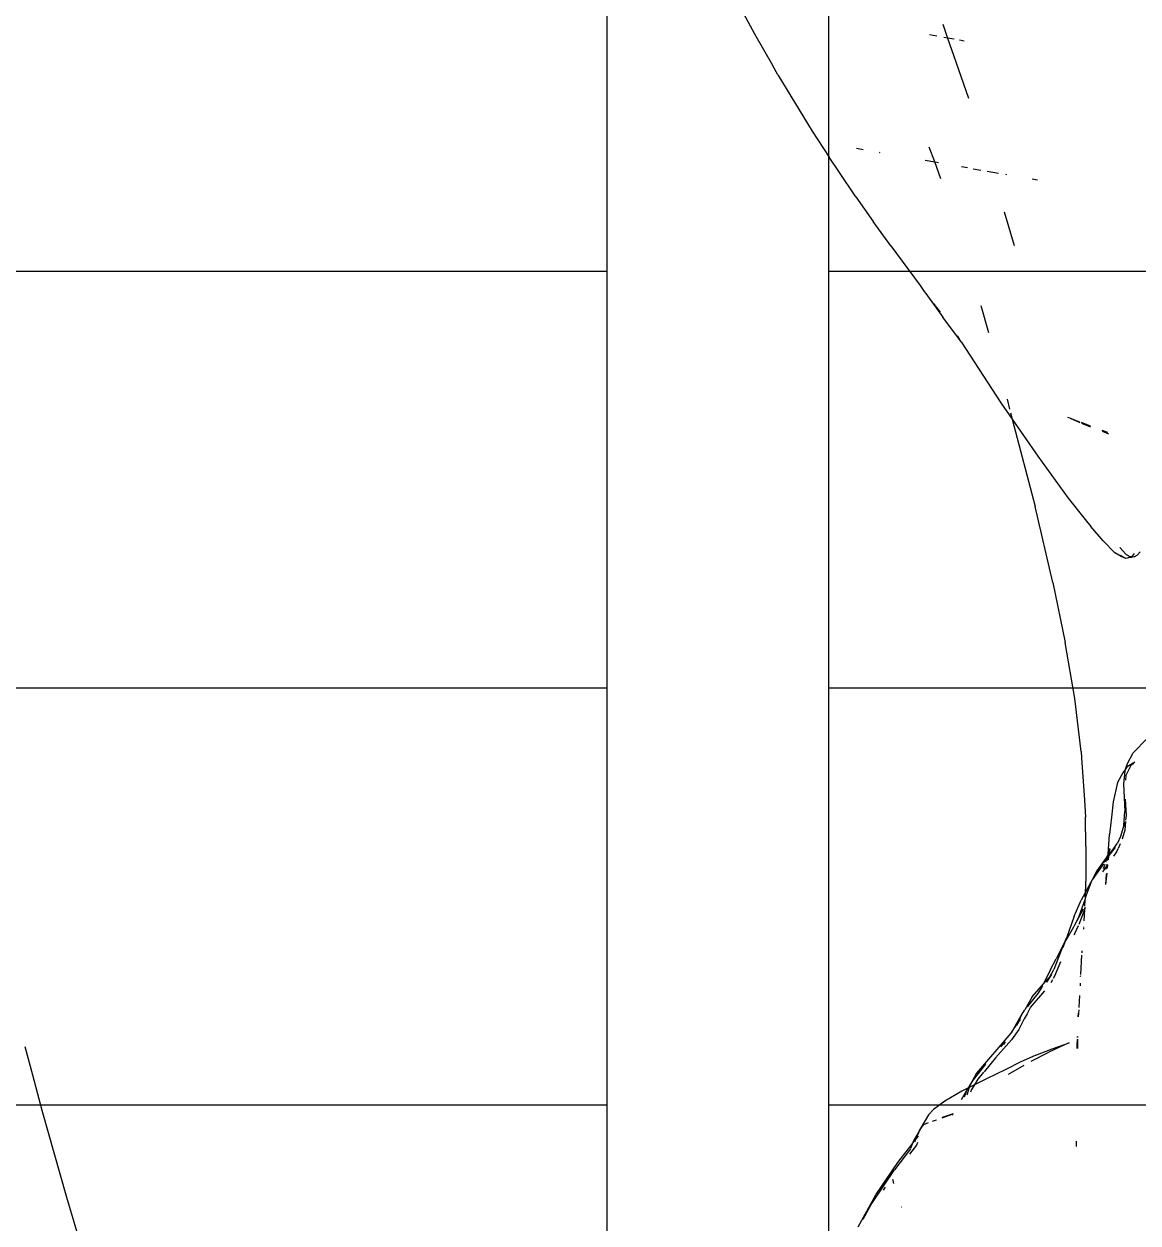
# Model space of a CAD drawing. Header units: millimetres. Extents: x -12551121 to 353735, y 112272 to 285506.
# Drawn here: x 99886.2 to 100136.7, y 178004.7 to 178274.4 of the extents above; entities that cross this region are included whole.
import ezdxf

# ---------------------------------------------------------------- set-up
doc = ezdxf.new("R2010")
doc.units = ezdxf.units.MM
doc.header["$MEASUREMENT"] = 0
doc.layers.add('+AT9-HATCH', color=8, linetype='Continuous')
doc.layers.add('+AT9_Hardscape', color=1, linetype='Continuous')

# ---------------------------------------------------------------- blocks, each defined once
blk = doc.blocks.new('cabana')
at = {"layer": '+AT9_Hardscape', "color": 1}
for p, q in [((77.26, 820.16), (70.72, 819.82)), ((42.22, 818), (15.18, 815.68)), ((62.52, 819.36), (42.22, 818)), ((70.72, 819.82), (62.52, 819.36)), ((-0.95, 645.13), (5.3, 639.7)), ((0.52, 643.66), (3.4, 641.18)), ((3.4, 641.18), (9.89, 634.49)), ((5.3, 639.7), (11.38, 633.38)), ((6.55, 637.28), (6, 637.86)), ((1.34, 634.61), (1.4, 634.62)), ((6.97, 635.2), (7.67, 635.28)), ((7.67, 635.28), (7.87, 635.3)), ((13.81, 629.99), (9.89, 634.49)), ((11.38, 633.38), (12.21, 632.42)), ((12.21, 632.42), (14.78, 629.36)), ((14.32, 628.49), (12.67, 630.46)), ((14.78, 629.36), (13.85, 629.96)), ((14.84, 628.13), (14.32, 628.49)), ((15.3, 629.03), (14.78, 629.36)), ((14.78, 629.36), (15.65, 628.33)), ((15.21, 628.63), (15.65, 628.33)), ((17.41, 627.16), (15.3, 629.03)), ((15.65, 628.33), (17.59, 626.97)), ((15.65, 628.33), (16.21, 627.65)), ((17.41, 627.16), (17.59, 626.97)), ((17.59, 626.97), (17.97, 626.7)), ((17.59, 626.97), (18.48, 626.01)), ((20.44, 624.43), (17.97, 626.7)), ((18.71, 624.86), (18.48, 626.01)), ((18.95, 623.02), (18.83, 623.96)), ((18.95, 623.02), (19, 622.99)), ((21.4, 623.11), (20.44, 624.43)), ((22.73, 620.18), (21.4, 623.11)), ((19.46, 619.02), (19.13, 621.67)), ((19.54, 618.99), (19.21, 621.55)), ((19.38, 619.19), (19.42, 619.04)), ((19.42, 619.04), (19.46, 619.02)), ((19.46, 619.02), (19.54, 618.99)), ((24.15, 615.98), (22.73, 620.18)), ((22.29, 616.47), (24.01, 614.95)), ((23.8, 615.06), (22.66, 615.78)), ((24.61, 614.21), (23.01, 615.11)), ((24.01, 614.95), (24.56, 614.4)), ((24.56, 614.4), (24.15, 615.98)), ((275.75, 615.49), (266.49, 612.73)), ((24.02, 613.82), (23.53, 614.12)), ((24.93, 612.94), (24.02, 613.82)), ((24.61, 614.21), (24.56, 614.4)), ((24.56, 614.4), (24.92, 614.03)), ((24.93, 612.94), (24.61, 614.21)), ((24.92, 614.03), (24.61, 614.21)), ((24.97, 614), (24.92, 614.03)), ((25.7, 610), (24.93, 612.94)), ((26.05, 611.89), (24.93, 612.94)), ((27.39, 611.93), (24.97, 614)), ((24.97, 614), (26.04, 612.89)), ((26.04, 612.89), (28.98, 609.49)), ((266.49, 612.73), (258.7, 610.24)), ((26.86, 605.34), (25.7, 610)), ((27.27, 610.35), (26.05, 611.89)), ((29.9, 607.02), (27.37, 610.21)), ((34.63, 602.57), (27.39, 611.93)), ((256.36, 609.46), (258.7, 610.24)), ((33.11, 602.72), (29.9, 607.02)), ((256.36, 609.46), (242.37, 604.53)), ((25.72, 604.93), (26.95, 601.11)), ((27.79, 601.82), (26.86, 605.34)), ((32.58, 604.62), (32.06, 605.35)), ((32.77, 604.36), (32.49, 604.65)), ((32.96, 604.1), (32.77, 604.36)), ((242.37, 604.53), (235.84, 601.97)), ((28.61, 598.08), (27.79, 601.82)), ((35.09, 600.63), (33.11, 602.72)), ((35.44, 601.72), (34.61, 602.43)), ((35.44, 601.72), (34.63, 602.57)), ((38.56, 599.06), (35.44, 601.72)), ((36.74, 600.35), (35.44, 601.72)), ((232.23, 600.54), (235.84, 601.97)), ((27.51, 599.35), (28.72, 595.04)), ((37.18, 598.93), (35.09, 600.63)), ((36.08, 600.85), (37.19, 599.88)), ((36.08, 600.85), (36.74, 600.35)), ((37.19, 599.88), (36.74, 600.35)), ((36.74, 600.35), (38.63, 598.9)), ((38.15, 598.08), (37.18, 598.93)), ((38.9, 598.65), (38.56, 599.06)), ((38.9, 598.65), (38.63, 598.9)), ((225.85, 597.96), (232.23, 600.54)), ((28.61, 598.08), (29.29, 594.18)), ((39.18, 597.23), (38.15, 598.08)), ((38.9, 598.65), (39.1, 598.41)), ((41.64, 596.13), (39.1, 598.41)), ((39.18, 597.23), (39.26, 597.12)), ((39.26, 597.12), (39.38, 597.01)), ((39.38, 597.01), (42.34, 593.07)), ((42.13, 594.72), (39.66, 597.72)), ((41.64, 596.13), (43.95, 593.06)), ((225.85, 597.96), (219.66, 595.3)), ((7.85, 593.12), (6.63, 593.4)), ((29.6, 591.26), (28.72, 595.04)), ((29.29, 594.18), (29.79, 590.16)), ((43.29, 593.57), (42.13, 594.72)), ((43.42, 593.47), (43.29, 593.57)), ((43.54, 593.33), (43.42, 593.47)), ((213.52, 592.55), (219.66, 595.3)), ((236.55, 595.57), (235.99, 594.18)), ((29.79, 590.16), (29.6, 591.26)), ((44.44, 590.92), (43.87, 591.42)), ((46.81, 590.87), (43.95, 593.06)), ((43.95, 593.06), (44.31, 592.58)), ((44.21, 592.24), (45.09, 591.48)), ((44.21, 592.24), (45.64, 590.82)), ((44.76, 592.15), (44.31, 592.58)), ((44.31, 592.58), (45.25, 591.34)), ((45.13, 590.31), (44.69, 590.7)), ((45.25, 591.34), (46.62, 590.15)), ((45.25, 591.34), (45.64, 590.82)), ((46.81, 590.87), (48.91, 589.1)), ((213.52, 592.55), (207.63, 589.87)), ((234.61, 590.74), (234.57, 590.63)), ((28.17, 588.65), (30.18, 588.17)), ((30.18, 588.17), (28.17, 588.61)), ((28.17, 588.57), (30.19, 588.09)), ((30.16, 588.25), (29.02, 588.56)), ((30.79, 588.09), (30.57, 588.15)), ((30.8, 588.03), (30.59, 588.08)), ((30.61, 587.99), (30.81, 587.95)), ((48.05, 588.32), (45.13, 590.31)), ((51.71, 586.86), (46.62, 590.15)), ((51.71, 586.86), (48.91, 589.1)), ((207.63, 589.87), (203.4, 587.93)), ((35.93, 586.73), (35.08, 586.96)), ((35.09, 586.93), (35.93, 586.73)), ((36.65, 586.5), (35.93, 586.73)), ((39.75, 585.67), (37.12, 586.38)), ((51.08, 587.02), (52.42, 586.22)), ((52.87, 585.95), (51.71, 586.86)), ((52.42, 586.22), (51.71, 586.86)), ((52.42, 586.22), (52.47, 586.18)), ((52.47, 586.18), (52.87, 585.95)), ((55.03, 583.86), (52.47, 586.18)), ((52.97, 585.87), (52.87, 585.95)), ((57.44, 583.22), (52.97, 585.87)), ((201.35, 587.03), (195.38, 584.42)), ((198.55, 585.7), (196.6, 584.77)), ((198.92, 585.85), (198.55, 585.7)), ((201.91, 587.3), (201.35, 587.03)), ((203.4, 587.93), (201.91, 587.3)), ((42.39, 584.96), (41.81, 585.11)), ((43.84, 584.56), (44.12, 584.48)), ((44.31, 584.43), (48.49, 583.28)), ((49.01, 583.13), (49.48, 583)), ((53.69, 583.79), (53.33, 584.09)), ((55.11, 582.77), (53.69, 583.79)), ((55.35, 583.6), (55.03, 583.86)), ((55.39, 583.56), (55.35, 583.6)), ((55.39, 583.56), (58.66, 580.81)), ((57.19, 582.14), (55.39, 583.56)), ((56.24, 581.96), (55.4, 582.56)), ((57.44, 583.22), (60.67, 580.9)), ((189.66, 581.74), (195.38, 584.42)), ((54.37, 581.68), (54.15, 581.74)), ((54.67, 581.6), (54.52, 581.64)), ((58.48, 580.63), (55.99, 581.27)), ((58.48, 580.63), (56.24, 581.96)), ((60.58, 580.09), (57.19, 582.14)), ((58.81, 580.54), (58.48, 580.63)), ((58.89, 580.38), (58.48, 580.63)), ((60.58, 580.09), (59.19, 580.44)), ((61.31, 579.67), (60.58, 580.09)), ((62.11, 579.69), (60.67, 580.9)), ((62.11, 579.69), (61.16, 579.94)), ((189.11, 581.49), (173.83, 575.55)), ((189.11, 581.49), (189.66, 581.74)), ((190.61, 582.11), (189.66, 581.74)), ((230.71, 580.99), (229.92, 579)), ((64.18, 577.83), (61.31, 579.67)), ((65.46, 578.83), (62.11, 579.69)), ((64.04, 578.08), (62.11, 579.69)), ((64.58, 577.52), (64.04, 578.08)), ((64.58, 577.52), (64.18, 577.83)), ((66.41, 576.08), (64.58, 577.52)), ((67.62, 574.34), (64.58, 577.52)), ((72.34, 577.38), (65.46, 578.83)), ((72.34, 577.38), (78.69, 576.13)), ((225.93, 578.44), (229.92, 579)), ((229.92, 579), (229.61, 578.22)), ((229.92, 579), (233.46, 579.5)), ((62.97, 574.74), (65.26, 574.08)), ((62.97, 574.74), (65.42, 573.94)), ((66.95, 573.74), (65.93, 574.88)), ((68.59, 573.69), (66.41, 576.08)), ((66.6, 574.5), (67.48, 573.99)), ((82.52, 575.57), (78.69, 576.13)), ((91.96, 574.22), (82.52, 575.57)), ((173.83, 575.55), (169.7, 573.83)), ((196.21, 575.46), (189.88, 575.02)), ((66.33, 573.98), (66.35, 573.94)), ((66.35, 573.94), (66.95, 573.74)), ((66.44, 573.74), (67.12, 573.54)), ((66.51, 573.59), (67.22, 573.36)), ((66.95, 573.74), (67.01, 573.67)), ((67.01, 573.67), (67.3, 573.55)), ((67.01, 573.67), (67.32, 573.59)), ((67.12, 573.54), (67.01, 573.67)), ((67.12, 573.54), (67.28, 573.5)), ((67.24, 573.41), (67.12, 573.54)), ((68.78, 573.44), (67.72, 574.26)), ((67.97, 573.69), (68.72, 573.21)), ((68.18, 573.24), (68.9, 573.03)), ((68.18, 573.24), (68.98, 572.91)), ((68.21, 573.16), (69.09, 572.79)), ((68.27, 573.02), (69.09, 572.79)), ((68.78, 573.44), (68.59, 573.69)), ((68.9, 573.03), (68.72, 573.21)), ((68.72, 573.21), (69.1, 573.03)), ((69.56, 572.84), (68.78, 573.44)), ((69.1, 573.03), (68.78, 573.44)), ((68.9, 573.03), (69.16, 572.95)), ((68.98, 572.91), (68.9, 573.03)), ((69.02, 572.9), (68.98, 572.91)), ((69.09, 572.79), (69.02, 572.9)), ((69.02, 572.9), (69.28, 572.8)), ((69.14, 572.74), (69.09, 572.79)), ((69.16, 572.95), (69.1, 573.03)), ((69.19, 572.72), (69.14, 572.74)), ((69.16, 572.95), (69.3, 572.91)), ((69.28, 572.8), (69.16, 572.95)), ((70.69, 570.98), (69.19, 572.72)), ((69.19, 572.72), (69.99, 571.88)), ((69.19, 572.72), (69.39, 572.66)), ((69.39, 572.66), (69.28, 572.8)), ((69.28, 572.8), (69.9, 572.55)), ((69.3, 572.91), (69.56, 572.84)), ((69.3, 572.91), (69.9, 572.55)), ((69.39, 572.66), (69.5, 572.62)), ((69.99, 571.88), (69.39, 572.66)), ((69.5, 572.62), (70.52, 572.19)), ((69.5, 572.62), (69.9, 572.55)), ((69.56, 572.84), (73.76, 571.62)), ((69.9, 572.55), (69.56, 572.84)), ((69.95, 572.53), (69.9, 572.55)), ((69.99, 572.51), (69.95, 572.53)), ((70.04, 572.47), (69.99, 572.51)), ((70.69, 570.98), (69.99, 571.88)), ((69.99, 571.88), (71.52, 570.29)), ((70.04, 572.47), (70.15, 572.41)), ((70.15, 572.41), (70.67, 572.24)), ((70.15, 572.41), (70.52, 572.19)), ((93.39, 574.03), (91.96, 574.22)), ((93.39, 574.03), (105.31, 572.99)), ((105.31, 572.99), (118.07, 572.49)), ((131.88, 572.44), (118.07, 572.49)), ((131.88, 572.44), (149.43, 572.85)), ((169.7, 573.83), (149.43, 572.85)), ((169.7, 573.83), (160.41, 569.94)), ((171.22, 573.9), (169.7, 573.83)), ((174.37, 574.05), (172.01, 573.94)), ((227.66, 573.34), (227.15, 572.06)), ((257.48, 572.68), (258.11, 574.26)), ((69.66, 570.91), (68.86, 571.72)), ((70.28, 570.43), (69.66, 570.91)), ((71.24, 569.69), (70.33, 570.39)), ((72.83, 569.32), (71.52, 570.29)), ((74.07, 568.08), (72.2, 569.08)), ((75.16, 568.05), (72.83, 569.32)), ((77.52, 570.4), (73.76, 571.62)), ((80.8, 569.28), (77.52, 570.4)), ((84.85, 567.46), (80.8, 569.28)), ((160.41, 569.94), (149.74, 565.14)), ((226.66, 570.84), (226.01, 569.22)), ((252.59, 569.95), (242.42, 568.62)), ((256.59, 570.44), (252.59, 569.95)), ((256.03, 569.04), (256.59, 570.44)), ((256.59, 570.44), (256.89, 571.2)), ((259.88, 570.85), (256.59, 570.44)), ((75.95, 567.5), (74.07, 568.08)), ((75.84, 567.67), (74.89, 568.13)), ((74.89, 568.13), (75.16, 568.05)), ((75.16, 568.05), (78.12, 567.19)), ((75.84, 567.67), (75.16, 568.05)), ((77.21, 567.12), (76.23, 567.42)), ((80.83, 566.53), (77.21, 567.12)), ((84.31, 566.18), (78.12, 567.19)), ((86.77, 565.84), (84.85, 567.46)), ((225.48, 567.89), (224.52, 565.49)), ((255.17, 566.89), (255.57, 567.9)), ((87.06, 565.35), (84.31, 566.18)), ((86, 565.32), (84.99, 565.61)), ((87.99, 563.75), (86, 565.32)), ((87.44, 565.11), (86.77, 565.84)), ((87.06, 565.35), (87.44, 565.11)), ((87.44, 565.11), (88.62, 564.37)), ((87.91, 564.59), (87.44, 565.11)), ((87.91, 564.59), (88.61, 562.7)), ((88.29, 562.96), (87.99, 563.75)), ((88.62, 564.37), (90.66, 562.67)), ((149.74, 565.14), (144.26, 562.43)), ((215.76, 566.02), (207.85, 565.4)), ((223.93, 564.02), (223.84, 563.79)), ((93.23, 558.79), (90.66, 562.67)), ((138.72, 559.48), (142.46, 561.51)), ((144.26, 562.43), (142.46, 561.51)), ((165.8, 559.04), (167.16, 560.99)), ((165.95, 559.07), (167.16, 560.99)), ((167.16, 560.99), (167.21, 560.99)), ((167.18, 561.01), (167.22, 561.02)), ((167.22, 561.02), (167.54, 561.53)), ((135.55, 557.41), (138.72, 559.48)), ((165.63, 558.78), (164.44, 556.96)), ((164.56, 556.96), (165.75, 558.78)), ((221.66, 558.33), (221.21, 557.22)), ((133.79, 555.29), (134.68, 556.33)), ((133.79, 555.29), (134.44, 556.17)), ((134.44, 556.17), (135.55, 557.41)), ((136.48, 556.05), (134.67, 555.03)), ((133.78, 554.16), (133.8, 554.61)), ((133.79, 554.12), (133.78, 554.16)), ((133.78, 553.35), (133.8, 554.04)), ((133.78, 553.35), (134, 552.59)), ((133.8, 554.61), (133.79, 555.29)), ((133.84, 554.08), (133.79, 554.12)), ((133.8, 554.61), (133.88, 554.83)), ((133.84, 554.08), (133.8, 554.04)), ((133.95, 553.7), (133.8, 554.04)), ((134.48, 553.24), (133.8, 554.04)), ((133.92, 554.18), (133.84, 554.08)), ((133.88, 554.83), (133.92, 554.18)), ((134.67, 555.03), (133.92, 554.18)), ((133.95, 553.7), (133.92, 554.18)), ((162.88, 554.58), (162.05, 553.3)), ((162.37, 553.4), (163.07, 554.54)), ((134.62, 551.79), (134, 552.59))]:
    blk.add_line(p, q, dxfattribs=at)

msp = doc.modelspace()

# ---------------------------------------------------------------- hatches: boundary and pattern name
at = {"layer": '+AT9-HATCH'}
h = msp.add_hatch(dxfattribs=at)
h.set_pattern_fill('ANSI38', color=62, scale=100)
h.set_pattern_definition([(45, (4874355.9, 2835157.78), (-224.506403, 224.506403), []), (135, (4874355.9, 2835157.78), (-673.51921, 224.506403), [793.75, -476.25])])
h.paths.add_polyline_path([(99292.22, 179726.48), (101217.22, 179726.48, -0.414214), (102317.22, 178626.48), (102317.22, 173351.49), (103142.22, 173351.49), (103142.22, 174876.48), (103042.22, 174876.48), (103042.22, 176526.48), (103042.22, 176676.47), (103192.22, 176676.48), (103192.22, 177626.51), (103142.22, 177626.51), (103142.22, 180226.48), (99442.22, 180226.47), (99292.22, 180226.47)])
h = msp.add_hatch(dxfattribs=at)
h.set_pattern_fill('LINE', color=8, scale=750)
h.paths.add_polyline_path([(98342.22, 176851.47), (98342.22, 179526.48), (97292.22, 179526.48, 0.414214), (96392.22, 178626.48), (96392.22, 177751.48, -0.414214), (95292.22, 176651.48), (94892.22, 176651.48), (94892.22, 174751.48), (96392.22, 174751.48, 0.414214), (97292.22, 175651.48), (97292.22, 176001.46), (97292.22, 176451.47, -0.414214), (97692.22, 176851.47), (98342.22, 176851.47)], is_closed=False)
h.paths.add_polyline_path([(98392.22, 179526.48), (98392.22, 176851.47), (98692.22, 176851.47), (98692.22, 179526.48)])
h.paths.add_polyline_path([(98742.22, 179526.48), (98742.22, 176851.47), (99042.22, 176851.47), (99042.22, 179526.48)])
h.paths.add_polyline_path([(99367.22, 179526.48), (99367.22, 176851.47), (99667.22, 176851.47), (99667.22, 179526.48)])
h.paths.add_polyline_path([(99717.22, 179526.48), (99717.22, 176851.47), (100017.22, 176851.47), (100017.22, 179526.48)])
h.paths.add_polyline_path([(100067.22, 179526.48), (100067.22, 176851.47), (100367.22, 176851.47), (100367.22, 179526.48)])
h.paths.add_polyline_path([(100417.22, 179526.48), (100417.22, 176851.47), (100717.22, 176851.47), (100717.22, 179526.48)])
h.paths.add_polyline_path([(101067.22, 176716.04), (101067.22, 179526.48), (100767.22, 179526.48), (100767.22, 176851.46), (100767.22, 176851.46, -0.21525)])
h.paths.add_polyline_path([(101117.22, 179526.48), (101117.22, 173451.49), (101417.22, 173451.49), (101417.22, 179503.97, 0.056082), (101217.22, 179526.48), (101117.22, 179526.48)], is_closed=False)
h.paths.add_polyline_path([(101467.22, 179491.06), (101467.22, 173451.49), (101767.22, 173451.49), (101767.22, 179338.87, 0.094274)])
h.paths.add_polyline_path([(102117.22, 178626.63, 0.213378), (101817.22, 179297.3), (101817.22, 173451.49), (102117.22, 173451.49), (102117.22, 178626.48)], is_closed=False)
h.paths.add_polyline_path([(101817.22, 173101.46), (101817.22, 170101.46), (102117.22, 170101.46), (102117.22, 173101.46)])
h.paths.add_polyline_path([(101467.22, 173101.46), (101467.22, 170101.46), (101767.22, 170101.46), (101767.22, 173101.46)])
h.paths.add_polyline_path([(101117.22, 173101.46), (101117.22, 170101.46), (101417.22, 170101.46), (101417.22, 173101.46)])
h.paths.add_polyline_path([(101117.22, 169801.46), (101117.22, 166601.46), (101417.22, 166601.46), (101417.22, 169801.46)])
h.paths.add_polyline_path([(101467.22, 169801.46), (101467.22, 166601.46), (101767.22, 166601.46), (101767.22, 169801.46)])
h.paths.add_polyline_path([(101817.22, 169801.46), (101817.22, 166601.46), (102117.22, 166601.46), (102117.22, 169801.46)])
h.paths.add_polyline_path([(102517.22, 169801.46), (102817.22, 169801.46), (102817.22, 166601.46), (102517.22, 166601.46)])
h.paths.add_polyline_path([(102167.22, 169801.46), (102467.22, 169801.46), (102467.22, 166601.46), (102167.22, 166601.46)])
h.paths.add_polyline_path([(102867.22, 169801.46), (103167.22, 169801.46), (103167.22, 166601.46), (102867.22, 166601.46)])
h.paths.add_polyline_path([(102867.22, 173101.46), (103167.22, 173101.46), (103167.22, 170101.46), (102867.22, 170101.46)])
h.paths.add_polyline_path([(102167.22, 173101.46), (102467.22, 173101.46), (102467.22, 170101.46), (102167.22, 170101.46)])
h.paths.add_polyline_path([(102517.22, 173101.46), (102817.22, 173101.46), (102817.22, 170101.46), (102517.22, 170101.46)])

# ---------------------------------------------------------------- linework, layer by layer
at = {"layer": '+AT9_Hardscape', "elevation": 0}
for points in [[(99717.22, 179526.48), (100017.22, 179526.48), (100017.22, 176851.47), (99717.22, 176851.47)], [(100067.22, 179526.48), (100367.22, 179526.48), (100367.22, 176851.47), (100067.22, 176851.47)]]:
    msp.add_lwpolyline(points, close=True, dxfattribs=at)

# ---------------------------------------------------------------- block references
at = {"rotation": 101.8661847011007}
msp.add_blockref('cabana', (100704.9, 178137.41), dxfattribs=at)

doc.saveas('drawing.dxf')
